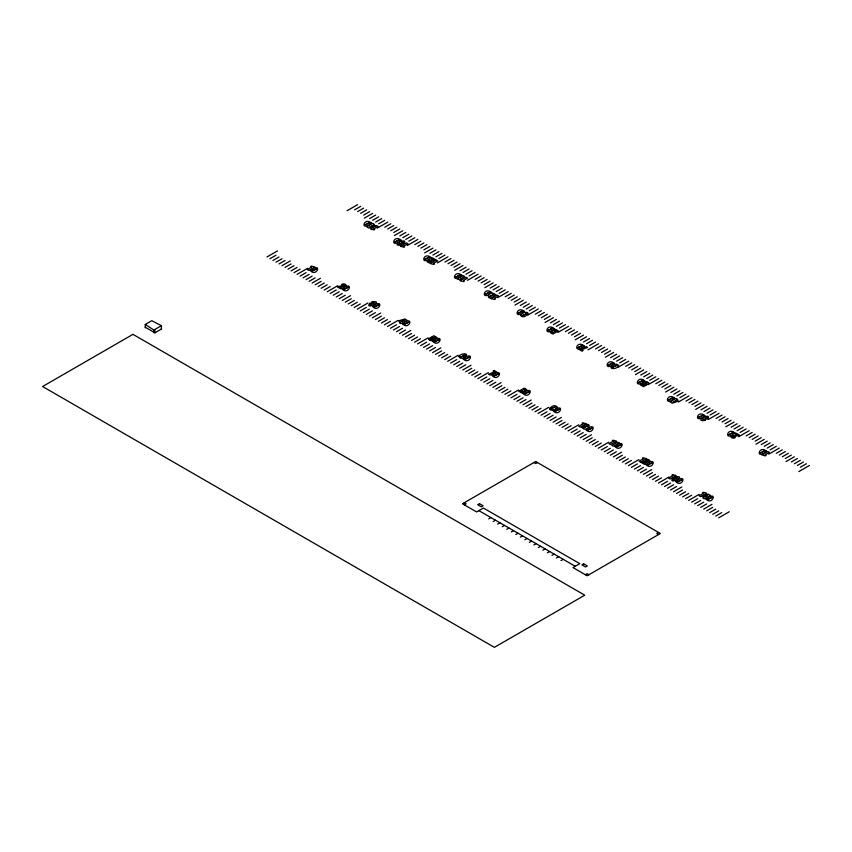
<?xml version="1.0" encoding="UTF-8"?>
<svg xmlns="http://www.w3.org/2000/svg" width="852" height="852" viewBox="0 0 852 852"><rect width="100%" height="100%" fill="white"/><g stroke="black" fill="none" stroke-linecap="round" stroke-linejoin="round"><path stroke-width="1.28" d="M145.266 327.828L145.266 324.452L151.784 320.693L161.422 325.677L161.422 329.042L154.904 332.802L145.266 327.243M161.422 325.677L153.892 330.022L145.266 324.452M161.422 328.457L161.422 329.042M266.953 256.985L277.496 250.903M347.073 210.732L357.606 204.65M269.967 258.731L275.984 255.249M354.602 209.858L360.62 206.386M272.981 260.467L278.998 256.985M357.606 211.605L363.634 208.122M275.984 262.203L282.012 258.731M360.62 213.341L366.648 209.858M278.998 263.939L285.026 260.467M363.634 215.077L369.661 211.605M282.012 265.686L290.298 260.904M364.39 218.123L372.675 213.341M285.026 267.421L291.043 263.939M369.661 218.559L375.679 215.077M288.04 269.157L294.057 265.686M372.675 220.295L378.693 216.823M291.043 270.904L297.071 267.421M375.679 222.031L381.707 218.559M294.057 272.64L300.085 269.157M378.693 223.778L384.721 220.295M297.071 274.376L307.615 268.295M377.191 228.123L387.788 222.095M300.085 276.112L306.102 272.64M384.721 227.25L390.738 223.778M303.099 277.858L309.116 274.376M387.735 228.986L393.752 225.514M306.102 279.594L312.13 276.112M390.738 230.732L396.766 227.25M309.116 281.33L315.144 277.858M393.752 232.468L399.78 228.986M312.13 283.066L320.416 278.284M394.508 235.514L402.794 230.732M315.144 284.813L321.161 281.33M399.78 235.951L405.797 232.468M318.158 286.549L324.175 283.066M402.794 237.687L408.811 234.204M321.161 288.285L327.189 284.813M405.797 239.423L411.825 235.951M324.175 290.031L330.203 286.549M408.811 241.159L414.839 237.687M327.189 291.767L337.733 285.676M407.309 245.514L417.853 239.423M330.203 293.503L336.231 290.031M414.839 244.641L420.867 241.159M333.217 295.239L339.234 291.767M417.853 246.377L423.87 242.905M336.231 296.986L342.248 293.503M420.867 248.124L426.884 244.641M339.234 298.722L345.262 295.239M423.87 249.86L429.898 246.377M342.248 300.458L350.534 295.676M424.626 252.906L432.912 248.124M345.262 302.204L351.29 298.722M429.898 253.332L435.926 249.86M348.276 303.94L354.294 300.458M432.912 255.078L438.929 251.596M351.29 305.676L357.308 302.204M435.926 256.814L441.943 253.332M354.294 307.412L360.321 303.94M438.929 258.55L444.957 255.078M357.308 309.159L367.851 303.067M437.427 262.895L447.971 256.814M360.321 310.895L366.349 307.412M444.957 262.033L450.985 258.55M363.335 312.631L369.353 309.159M447.971 263.769L453.988 260.297M366.349 314.367L372.367 310.895M450.985 265.505L457.002 262.033M369.353 316.113L375.381 312.631M453.988 267.251L460.016 263.769M372.367 317.849L380.652 313.067M454.744 270.286L463.03 265.505M375.381 319.585L381.408 316.113M460.016 270.723L466.044 267.251M378.394 321.332L384.422 317.849M463.03 272.459L469.047 268.987M381.408 323.068L387.426 319.585M466.044 274.206L472.061 270.723M384.422 324.804L390.44 321.332M469.047 275.942L475.075 272.459M387.426 326.54L397.969 320.458M467.546 280.287L478.089 274.206M390.44 328.286L396.468 324.804M475.075 279.424L481.103 275.942M393.454 330.022L399.481 326.54M478.089 281.16L484.117 277.677M396.468 331.758L402.485 328.286M481.103 282.896L487.12 279.424M399.481 333.505L405.499 330.022M484.117 284.632L490.134 281.16M402.485 335.241L410.77 330.459M484.863 287.678L493.148 282.896M405.499 336.977L411.527 333.505M490.134 288.114L496.162 284.632M408.513 338.713L414.541 335.241M493.148 289.85L499.176 286.378M411.527 340.459L417.544 336.977M496.162 291.597L502.179 288.114M414.541 342.195L420.558 338.713M499.176 293.333L505.193 289.85M417.544 343.931L428.087 337.85M497.664 297.678L508.207 291.597M420.558 345.678L426.586 342.195M505.193 296.805L511.221 293.333M423.572 347.414L429.6 343.931M508.207 298.551L514.235 295.069M426.586 349.15L432.603 345.678M511.221 300.287L517.239 296.805M429.6 350.886L435.617 347.414M514.235 302.023L520.252 298.551M432.603 352.632L440.889 347.85M514.981 305.069L523.266 300.287M435.617 354.368L441.645 350.886M520.252 305.506L526.28 302.023M438.631 356.104L444.659 352.632M523.266 307.242L529.294 303.759M441.645 357.84L447.673 354.368M526.28 308.978L532.298 305.506M444.659 359.587L450.676 356.104M529.294 310.724L535.312 307.242M447.673 361.323L458.206 355.241M527.782 315.07L538.326 308.978M450.676 363.058L456.704 359.587M535.312 314.196L541.339 310.724M453.69 364.805L459.718 361.323M538.326 315.932L544.353 312.46M456.704 366.541L462.732 363.058M541.339 317.679L547.367 314.196M459.718 368.277L465.735 364.805M544.353 319.415L550.371 315.932M462.732 370.013L471.007 365.231M545.099 322.461L553.385 317.679M465.735 371.76L471.763 368.277M550.371 322.897L556.399 319.415M468.749 373.495L474.777 370.013M553.385 324.633L559.413 321.151M471.763 375.231L477.791 371.76M556.399 326.369L562.427 322.897M474.777 376.978L480.794 373.495M559.413 328.105L565.43 324.633M477.791 378.714L488.324 372.622M557.9 332.461L568.444 326.369M480.794 380.45L486.822 376.978M565.43 331.588L571.458 328.105M483.808 382.186L489.836 378.714M568.444 333.324L574.472 329.852M486.822 383.933L492.85 380.45M571.458 335.07L577.486 331.588M489.836 385.668L495.853 382.186M574.472 336.806L580.489 333.324M492.85 387.404L501.125 382.623M575.228 339.852L583.503 335.07M495.853 389.14L501.881 385.668M580.489 340.278L586.517 336.806M498.867 390.887L504.895 387.404M583.503 342.025L589.531 338.542M501.881 392.623L507.909 389.14M586.517 343.761L592.545 340.278M504.895 394.359L510.923 390.887M589.531 345.497L595.548 342.025M507.909 396.105L518.453 390.014M588.018 349.842L598.562 343.761M510.923 397.841L516.94 394.359M595.548 348.979L601.576 345.497M513.926 399.577L519.954 396.105M598.562 350.715L604.59 347.233M516.94 401.313L522.968 397.841M601.576 352.451L607.604 348.979M519.954 403.06L525.982 399.577M604.59 354.198L610.618 350.715M522.968 404.796L531.243 400.014M605.346 357.233L613.621 352.451M525.982 406.532L531.999 403.06M610.618 357.67L616.635 354.198M528.986 408.278L535.013 404.796M613.621 359.406L619.649 355.934M531.999 410.014L538.027 406.532M616.635 361.152L622.663 357.67M535.013 411.75L541.041 408.278M619.649 362.888L625.677 359.406M538.027 413.486L548.571 407.405M618.147 367.233L628.68 361.152M541.041 415.233L547.059 411.75M625.677 366.371L631.694 362.888M544.045 416.969L550.072 413.486M628.68 368.107L634.708 364.624M547.059 418.705L553.086 415.233M631.694 369.843L637.722 366.371M550.072 420.451L556.1 416.969M634.708 371.578L640.736 368.107M553.086 422.187L561.372 417.405M635.464 374.624L643.739 369.843M556.1 423.923L562.118 420.441M640.736 375.061L646.753 371.578M559.104 425.659L565.132 422.187M643.739 376.797L649.767 373.325M562.118 427.406L568.146 423.923M646.753 378.533L652.781 375.061M565.132 429.142L571.159 425.659M649.767 380.28L655.795 376.797M568.146 430.878L578.689 424.797M648.265 384.625L658.798 378.533M571.159 432.614L577.177 429.142M655.795 383.751L661.812 380.28M574.173 434.36L580.191 430.878M658.809 385.498L664.826 382.015M577.177 436.096L583.205 432.614M661.812 387.234L667.84 383.751M580.191 437.832L586.219 434.36M664.826 388.97L670.854 385.498M464.287 504.81L466.087 503.766L464.287 502.723M537.474 462.561L535.663 463.594L533.863 462.561M583.205 439.579L591.49 434.797M665.582 392.016L673.868 387.234M586.219 441.315L592.236 437.832M670.854 392.452L676.871 388.97M589.233 443.051L595.25 439.579M673.868 394.188L679.885 390.706M592.236 444.787L598.264 441.315M676.871 395.924L682.899 392.452M595.25 446.533L601.278 443.051M679.885 397.671L685.913 394.188M598.264 448.269L608.807 442.177M678.384 402.016L688.927 395.924M601.278 450.005L607.295 446.533M685.913 401.143L691.931 397.671M604.292 451.752L610.309 448.269M688.927 402.879L694.944 399.407M488.675 518.9L490.944 517.59M607.295 453.488L613.323 450.005M691.931 404.625L697.958 401.143M493.202 521.509L495.459 520.199M610.309 455.224L616.337 451.752M694.944 406.361L700.972 402.879M613.323 456.96L621.609 452.178M695.701 409.407L703.986 404.625M497.717 524.118L499.975 522.808M616.337 458.706L622.365 455.224M700.972 409.844L706.99 406.361M502.233 526.728L504.49 525.418M619.351 460.442L625.368 456.96M703.986 411.58L710.004 408.097M622.365 462.178L628.382 458.706M706.99 413.316L713.017 409.844M506.748 529.326L509.006 528.027M625.368 463.914L631.396 460.442M710.004 415.052L716.031 411.58M511.275 531.936L513.532 530.636M628.382 465.661L638.925 459.569M708.502 419.408L719.045 413.316M631.396 467.397L637.424 463.914M716.031 418.534L722.059 415.052M515.79 534.545L518.048 533.245M634.41 469.132L640.427 465.661M719.045 420.27L725.063 416.798M520.306 537.154L522.564 535.855M637.424 470.879L643.441 467.397M722.059 422.006L728.077 418.534M640.427 472.615L646.455 469.132M725.063 423.753L731.091 420.27M524.821 539.763L527.079 538.464M643.441 474.351L651.727 469.569M725.819 426.788L734.104 422.006M529.337 542.373L531.605 541.073M646.455 476.087L652.483 472.615M731.091 427.225L737.118 423.753M649.469 477.834L655.486 474.351M734.104 428.971L740.122 425.489M533.863 544.982L536.121 543.672M652.483 479.57L658.5 476.087M737.118 430.707L743.136 427.225M538.379 547.591L540.637 546.281M655.486 481.305L661.514 477.834M740.122 432.443L746.15 428.971M658.5 483.052L669.044 476.96M738.62 436.788L749.164 430.707M542.894 550.2L545.152 548.89M661.514 484.788L667.542 481.305M746.15 435.926L752.178 432.443M547.41 552.81L549.668 551.5M664.528 486.524L670.545 483.052M749.164 437.662L755.181 434.179M667.542 488.26L673.559 484.788M752.178 439.398L758.195 435.926M551.926 555.419L554.194 554.109M670.545 490.007L676.573 486.524M755.181 441.144L761.209 437.662M556.452 558.028L558.71 556.718M673.559 491.742L681.845 486.961M755.937 444.18L764.223 439.398M676.573 493.478L682.601 490.007M761.209 444.616L767.237 441.144M560.967 560.627L563.225 559.327M679.587 495.214L685.615 491.742M764.223 446.352L770.24 442.88M682.601 496.961L688.618 493.478M767.237 448.099L773.254 444.616M685.615 498.697L691.632 495.214M770.24 449.835L776.268 446.352M688.618 500.433L699.162 494.352M768.738 454.18L779.282 448.099M691.632 502.179L697.66 498.697M776.268 453.307L782.296 449.835M694.646 503.915L700.674 500.433M779.282 455.053L785.31 451.571M697.66 505.651L703.677 502.179M782.296 456.789L788.313 453.307M700.674 507.387L706.691 503.915M785.31 458.525L791.327 455.053M585.367 574.717L587.166 573.673L588.977 574.717M658.553 532.457L656.743 533.501L658.553 534.545M703.677 509.134L711.963 504.352M786.055 461.571L794.341 456.789M706.691 510.87L712.719 507.387M791.327 462.008L797.355 458.525M709.705 512.606L715.733 509.134M794.341 463.744L800.369 460.272M712.719 514.352L718.737 510.87M797.355 465.48L803.372 462.008M715.733 516.088L721.75 512.606M800.369 467.226L806.386 463.744M718.737 517.824L729.28 511.743M798.856 471.571L809.4 465.48M478.888 510.636L575.27 566.282M154.904 330.022L154.904 332.802M153.892 330.022L153.892 332.802M460.655 357.02L463.158 355.998L460.655 357.02M522.212 315.538L524.726 314.59L522.212 315.538M555.387 406.809L552.873 407.874L555.387 406.809M616.88 365.295L614.377 366.413L616.88 365.295M311.917 271.17L316.55 268.923L311.917 271.17M343.675 289.51L348.308 287.252L343.675 289.51M369.661 222.553L365.029 224.896L369.661 222.553M374.103 307.071L378.725 304.824L374.103 307.071M399.364 239.7L394.732 242.053L399.364 239.7M404.114 324.399L408.736 322.141L404.114 324.399M429.397 257.048L424.775 259.391L429.397 257.048M434.382 341.908L439.014 339.66L434.382 341.908M460.133 274.791L455.618 277.23L460.133 274.791M464.745 359.406L469.377 357.158L464.745 359.406M489.921 291.98L485.289 294.323L489.921 291.98M494 294.345L489.367 296.688L494 294.345M493.777 376.169L498.399 373.911L493.777 376.169M522.745 310.937L518.112 313.28L522.745 310.937M524.534 393.922L529.167 391.675L524.534 393.922M552.554 328.148L547.932 330.491L552.554 328.148M554.854 411.431L559.487 409.184L554.854 411.431M582.385 345.369L577.752 347.712L582.385 345.369M583.386 427.896L588.008 425.649L583.386 427.896M587.465 430.26L592.097 428.002L587.465 430.26M612.79 362.92L608.158 365.263L612.79 362.92M616.422 446.97L621.044 444.723L616.422 446.97M642.994 380.365L638.361 382.708L642.994 380.365M647.499 465.043L652.121 462.796L647.499 465.043M673.037 397.703L668.405 400.046L673.037 397.703M677.255 482.051L681.877 479.804L677.255 482.051M703.134 415.084L698.502 417.427L703.134 415.084M707.543 499.581L712.176 497.334L707.543 499.581M733.242 432.465L728.609 434.808L733.242 432.465M764.84 450.708L760.208 453.051L764.84 450.708M370.013 304.707L371.93 304.153L371.515 303.365L372.388 302.865C373.687 304.27 375.838 301.182 373.208 302.811L371.706 301.938C385.647 299.734 363.623 311.172 369.938 302.961L371.44 303.834L370.013 304.707M403.454 242.064L402.016 243.033L403.518 243.906C409.833 235.695 387.809 247.133 401.761 244.929L400.248 244.055C397.628 245.695 399.769 242.596 401.068 244.002L401.942 243.502L401.537 242.713L403.454 242.064M673.155 479.697L675.072 479.133L674.667 478.355L675.54 477.844C676.85 479.239 678.948 476.204 676.36 477.802L674.848 476.928C688.799 474.724 666.775 486.151 673.08 477.951L674.592 478.813L673.155 479.697M707.224 417.448L705.797 418.417L707.298 419.28C713.603 411.079 691.579 422.517 705.531 420.302L704.029 419.44C701.473 421.08 703.55 417.97 704.838 419.386L705.712 418.886L705.307 418.098L707.224 417.448M524.395 391.153L521.552 392.847L518.698 391.217L524.204 388.15L526.834 389.705L524.395 391.153M552.703 330.746L550.254 332.461L552.895 334.016L558.39 330.938L555.536 329.319L552.703 330.746M520.519 315.027C521.254 317.711 525.333 316.997 526.653 315.07C523.128 313.28 528.07 312.588 526.238 313.834L527.739 314.707C530.136 310.873 521.349 312.162 520.519 315.027M557.101 407.128C556.729 410.302 547.421 411.665 549.859 407.757L551.361 408.63C549.529 409.876 554.471 409.173 550.946 407.394C552.352 405.563 555.781 404.796 557.101 407.128M458.962 356.509C459.697 359.193 463.776 358.479 465.096 356.551C461.571 354.762 466.523 354.07 464.681 355.316L466.182 356.189C468.579 352.355 459.792 353.633 458.962 356.509M618.595 365.604C618.222 368.778 608.914 370.141 611.353 366.232L612.854 367.105C611.012 368.352 615.964 367.659 612.439 365.87C613.855 364.038 617.274 363.272 618.595 365.604M428.673 338.883L429.525 340.299L431.911 340.768L435.106 338.904L433.274 337.669L434.296 337.083L436.16 338.159L437.129 337.605L433.902 335.741L430.803 337.456C437.204 337.52 427.267 341.652 431.559 338.734L430.058 337.871L428.673 338.883M648.798 383.134L647.307 384.497L645.805 383.634C650.097 380.716 640.172 384.838 646.572 384.912L643.473 386.627L640.246 384.763L641.205 384.209L643.068 385.285L644.101 384.689L642.27 383.464L645.454 381.6L647.339 381.813L648.798 383.134M310.33 270.542C316.571 277.944 323.025 261.308 310.33 270.542M342.089 288.871C348.33 296.283 354.783 279.637 342.089 288.871M371.344 223.022C359.959 232.692 363.335 216.44 371.344 223.022M372.505 306.443C378.757 313.845 385.2 297.199 372.505 306.443M401.036 240.168C389.652 249.849 393.028 233.586 401.036 240.168M402.517 323.76C408.768 331.172 415.212 314.526 402.517 323.76M431.08 257.506C419.695 267.187 423.071 250.925 431.08 257.506M432.784 341.279C439.036 348.681 445.479 332.046 432.784 341.279M461.816 275.249C450.431 284.93 453.796 268.668 461.816 275.249M463.147 358.777C469.399 366.179 475.842 349.533 463.147 358.777M491.604 292.449C480.208 302.119 483.585 285.867 491.604 292.449M495.683 294.803C484.298 304.483 487.674 288.221 495.683 294.803M492.179 375.53C498.431 382.931 504.874 366.296 492.179 375.53M524.427 311.406C513.032 321.076 516.408 304.824 524.427 311.406M522.936 393.294C529.188 400.696 535.631 384.06 522.936 393.294M554.237 328.616C542.852 338.287 546.228 322.035 554.237 328.616M553.267 410.802C559.519 418.204 565.962 401.569 553.267 410.802M584.067 345.827C572.672 355.508 576.048 339.256 584.067 345.827M581.788 427.267C588.04 434.669 594.483 418.034 581.788 427.267M585.878 429.621C592.129 437.033 598.573 420.387 585.878 429.621M614.473 363.389C603.088 373.059 606.454 356.807 614.473 363.389M614.824 446.341C621.076 453.743 627.519 437.108 614.824 446.341M644.676 380.823C633.281 390.504 636.657 374.241 644.676 380.823M645.901 464.415C652.153 471.816 658.596 455.181 645.901 464.415M674.72 398.172C663.325 407.842 666.701 391.59 674.72 398.172M675.657 481.423C681.909 488.824 688.352 472.189 675.657 481.423M704.817 415.552C693.422 425.223 696.798 408.971 704.817 415.552M705.957 498.952C712.197 506.354 718.641 489.719 705.957 498.952M734.914 432.922C723.529 442.603 726.905 426.341 734.914 432.922M766.523 451.177C755.128 460.847 758.504 444.595 766.523 451.177M345.955 285.58L344.73 286.517L340.001 287.262L341.652 288.21L340.619 288.807L337.317 286.89L344.346 285.079L342.632 285.377C339.352 284.163 344.932 283.002 345.752 284.802A2.055 1.182 0 0 1 345.955 285.58M427.246 260.829L427.129 261.063A2.055 1.182 0 0 0 427.321 261.841C428.151 263.641 433.721 262.48 430.441 261.266L428.748 261.681L435.766 259.753L432.454 257.837L431.432 258.433L433.082 259.381L427.246 260.829M649.767 461.124L648.542 462.05L643.814 462.796L645.465 463.754L644.442 464.34L641.13 462.434L648.148 460.495L646.455 460.921C643.175 459.707 648.745 458.546 649.575 460.346A2.055 1.182 0 0 1 649.767 461.124M731.08 436.245L730.963 436.48A2.055 1.182 0 0 0 731.154 437.257C731.985 439.057 737.555 437.896 734.275 436.682L732.582 437.097L739.6 435.17L736.288 433.263L735.265 433.849L736.916 434.808L731.08 436.245M311.459 267.123L307.359 269.605L308.861 270.467L314.889 266.985L311.385 266.08L310.682 266.484L311.459 267.123M373.996 228.783L374.71 229.529L374.007 229.933L370.503 229.028L376.52 225.546L378.032 226.419L373.996 228.783M403.923 246.068L404.636 246.814L403.933 247.218L400.429 246.313L406.457 242.831L407.959 243.704L403.923 246.068M433.743 263.289L434.467 264.035L433.764 264.44L430.26 263.524L436.277 260.052L437.79 260.914L433.743 263.289M460.655 278.817L461.369 279.562L460.666 279.967L457.162 279.062L463.19 275.579L464.691 276.453L460.655 278.817M463.552 280.5L464.276 281.245L463.573 281.65L460.069 280.734L466.087 277.262L467.599 278.125L463.552 280.5M494.522 298.37L495.246 299.116L494.543 299.531L491.029 298.615L497.057 295.143L498.558 296.006L494.522 298.37M582.917 423.849L578.827 426.33L580.329 427.193L586.346 423.721L582.843 422.805L582.14 423.21L582.917 423.849M613.057 441.251L608.956 443.722L610.458 444.595L616.486 441.112L612.982 440.207L612.279 440.612L613.057 441.251M615.953 442.923L611.864 445.404L613.365 446.267L619.383 442.795L615.879 441.879L615.176 442.284L615.953 442.923M643.207 458.791L639.106 461.262L640.608 462.135L646.636 458.653L643.132 457.748L642.429 458.152L643.207 458.791M672.75 475.672L668.65 478.153L670.151 479.016L676.179 475.544L672.675 474.628L671.972 475.033L672.75 475.672M703.273 493.34L699.183 495.811L700.685 496.684L706.702 493.202L703.198 492.296L702.495 492.701L703.273 493.34M765.362 454.744L766.076 455.49L765.373 455.895L761.869 454.979L767.897 451.507L769.399 452.369L765.362 454.744M554.567 331.226L556.622 330.597L554.567 331.226M522.638 390.812L520.476 391.675L522.638 390.812M553.651 332.291L552.021 332.866L553.651 332.291M523.746 389.62L525.066 389.3L523.746 389.62M132.955 334.346L42.6 386.52L494.394 647.35L584.749 595.186L132.955 334.346M371.387 223.81L366.85 226.92L368.841 228.07L375.104 225.95L373.314 224.917L374.379 224.31L372.878 223.437L371.387 223.81M372.292 225.514L369.725 226.994L372.952 225.897L372.292 225.514M399.695 320.501L398.672 321.087L400.451 322.12L399.396 322.738L400.898 323.6L406.926 320.128L404.934 318.978L399.695 320.501M404.04 320.054L401.484 321.534L400.813 321.151L404.04 320.054M494.117 370.471L493.031 371.089L494.522 371.951L488.515 374.188L490.007 375.05L496.993 372.122L494.117 370.471M580.478 348.734L579.168 349.501L582.033 351.152L583.119 350.534L581.628 349.671L587.646 347.435L586.144 346.572L580.478 348.734M535.663 461.518L462.476 503.766L476.63 511.945L483.414 508.026L579.786 563.673L573.013 567.592L587.166 575.76L660.364 533.501L535.663 461.518M479.495 503.681L477.684 504.725L481.305 506.812L483.105 505.768L479.495 503.681M674.763 398.96L670.226 402.069L672.217 403.22L678.48 401.1L676.69 400.067L677.745 399.46L676.243 398.587L674.763 398.96M675.657 400.664L673.101 402.144L676.328 401.047L675.657 400.664M583.705 563.854L581.895 564.887L585.516 566.974L587.316 565.93L583.705 563.854M703.134 495.683L702.101 496.279L703.89 497.312L702.825 497.919L704.338 498.793L710.355 495.31L708.363 494.16L703.134 495.683M707.479 495.236L704.913 496.716L704.253 496.333L707.479 495.236"/></g></svg>
